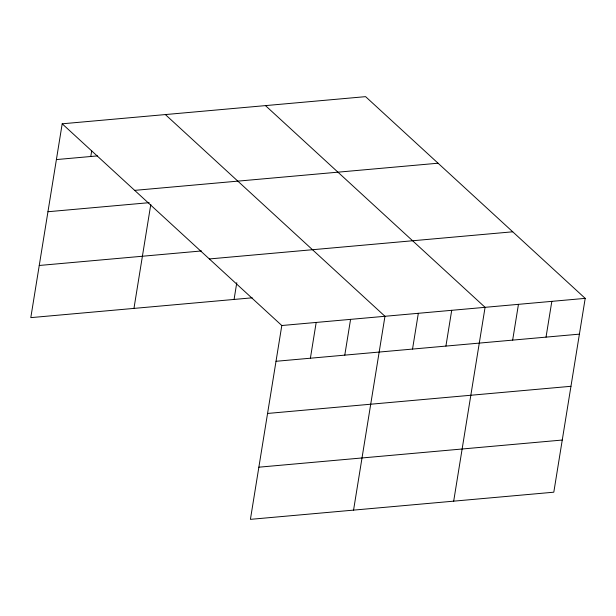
<?xml version="1.0" encoding="UTF-8"?>
<svg xmlns="http://www.w3.org/2000/svg" width="616" height="616" viewBox="0 0 616 616"><rect width="100%" height="100%" fill="white"/><g stroke="black" fill="none" stroke-linecap="round" stroke-linejoin="round"><path stroke-width="0.92" d="M62.193 123.801L281.805 325.517L250.412 519.35L553.807 492.199L585.2 298.367L365.588 96.65L62.193 123.801L30.8 317.633L252.19 297.821M90.783 156.502L91.699 150.851M133.957 308.4L150.804 204.358M234.072 299.445L236.79 282.675M310.395 358.212L316.185 322.438M344.783 355.132L350.573 319.365M353.561 510.117L384.962 316.285L165.35 114.568M412.535 349.072L418.333 313.298M445.915 346.084L451.705 310.31M453.684 501.155L485.077 307.322L265.473 105.613M512.658 340.109L518.456 304.335M546.03 337.121L551.828 301.355M56.403 159.575L97.474 155.902M134.665 190.367L438.061 163.217M47.956 211.735L149.195 202.672M39.247 265.473L201.524 250.951M209.332 258.951L512.728 231.801M281.805 325.517L585.2 298.367M276.007 361.292L579.41 334.142M267.56 413.452L570.955 386.294M258.859 467.19L562.254 440.04"/></g></svg>
